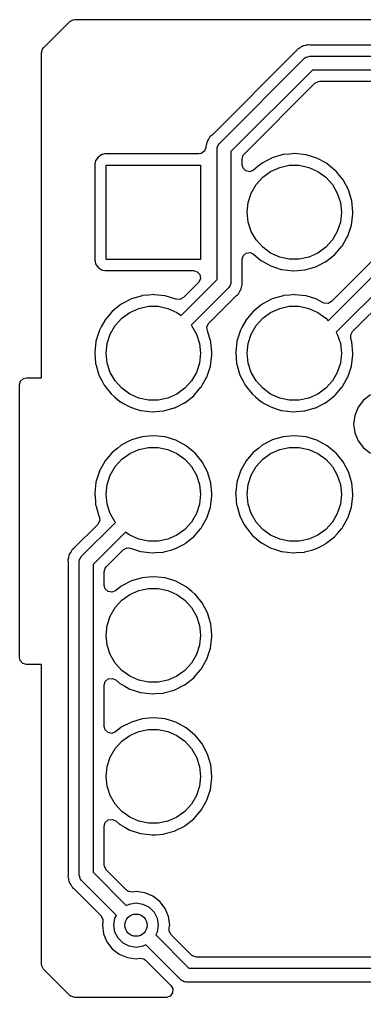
# Model space of a CAD drawing. Extents: x 3.65 to 5.85, y -3.61 to -2.4.
# Drawn here: x 5.122 to 5.367, y -3.347 to -2.653 of the extents above; entities that cross this region are included whole.
import ezdxf

# ---------------------------------------------------------------- set-up
doc = ezdxf.new("R2010")
doc.units = 0
doc.header["$MEASUREMENT"] = 0
doc.layers.add('BLACK', color=7, linetype='CONTINUOUS')

msp = doc.modelspace()

# ---------------------------------------------------------------- linework, layer by layer
at = {"layer": 'BLACK', "linetype": 'CONTINUOUS'}
for p, q in [((5.13911, -2.67321), (5.15771, -2.6546)), ((5.15771, -2.6546), (5.16017, -2.65326)), ((5.16017, -2.65326), (5.16122, -2.65315)), ((5.16122, -2.65315), (5.83139, -2.65315)), ((5.13765, -2.67671), (5.13844, -2.67403)), ((5.13844, -2.67403), (5.13911, -2.67321)), ((5.31815, -2.67554), (5.25859, -2.7351)), ((5.31844, -2.67522), (5.31815, -2.67554)), ((5.31911, -2.67442), (5.31844, -2.67522)), ((5.31939, -2.67409), (5.31911, -2.67442)), ((5.31977, -2.67387), (5.31939, -2.67409)), ((5.32068, -2.67334), (5.31977, -2.67387)), ((5.32104, -2.67311), (5.32068, -2.67334)), ((5.3219, -2.67251), (5.32104, -2.67311)), ((5.32226, -2.67226), (5.3219, -2.67251)), ((5.32268, -2.67215), (5.32226, -2.67226)), ((5.3228, -2.67209), (5.32268, -2.67215)), ((5.32293, -2.67204), (5.3228, -2.67209)), ((5.32331, -2.67183), (5.32293, -2.67204)), ((5.32463, -2.67159), (5.32331, -2.67183)), ((5.32477, -2.67157), (5.32463, -2.67159)), ((5.32519, -2.67148), (5.32477, -2.67157)), ((5.32662, -2.67109), (5.32519, -2.67148)), ((5.32705, -2.67113), (5.32662, -2.67109)), ((5.3281, -2.67122), (5.32705, -2.67113)), ((5.32705, -2.67113), (5.32705, -2.67113)), ((5.32853, -2.67124), (5.3281, -2.67122)), ((5.4884, -2.67124), (5.32853, -2.67124)), ((5.13765, -2.90722), (5.13765, -2.67671)), ((5.26362, -2.74123), (5.32428, -2.68058)), ((5.32428, -2.68058), (5.32498, -2.68005)), ((5.32498, -2.68005), (5.3251, -2.67991)), ((5.3251, -2.67991), (5.3252, -2.67988)), ((5.3252, -2.67988), (5.32541, -2.67973)), ((5.32541, -2.67973), (5.32659, -2.67948)), ((5.32659, -2.67948), (5.32776, -2.67913)), ((5.32776, -2.67913), (5.48917, -2.67913)), ((5.32979, -2.68898), (5.27202, -2.74675)), ((5.48713, -2.68898), (5.32979, -2.68898)), ((5.33161, -2.69832), (5.33406, -2.69698)), ((5.33406, -2.69698), (5.33512, -2.69687)), ((5.33512, -2.69687), (5.48181, -2.69687)), ((5.28137, -2.74857), (5.33161, -2.69832)), ((5.25615, -2.738), (5.2553, -2.73921)), ((5.25639, -2.73763), (5.25615, -2.738)), ((5.25691, -2.73673), (5.25639, -2.73763)), ((5.25713, -2.73635), (5.25691, -2.73673)), ((5.25827, -2.7354), (5.25713, -2.73635)), ((5.25859, -2.7351), (5.25827, -2.7354)), ((5.25416, -2.74393), (5.25317, -2.74648)), ((5.25452, -2.74215), (5.25413, -2.74358)), ((5.25413, -2.74358), (5.25416, -2.74393)), ((5.25461, -2.74172), (5.25452, -2.74215)), ((5.25464, -2.74159), (5.25461, -2.74172)), ((5.25487, -2.74026), (5.25464, -2.74159)), ((5.25509, -2.73989), (5.25487, -2.74026)), ((5.25513, -2.73976), (5.25509, -2.73989)), ((5.25519, -2.73963), (5.25513, -2.73976)), ((5.2553, -2.73921), (5.25519, -2.73963)), ((5.26218, -2.74471), (5.2623, -2.74385)), ((5.26218, -2.83756), (5.26218, -2.74471)), ((5.26229, -2.74367), (5.26234, -2.74357)), ((5.2623, -2.74385), (5.26229, -2.74367)), ((5.26234, -2.74357), (5.26238, -2.74332)), ((5.26238, -2.74332), (5.26304, -2.7423)), ((5.26304, -2.7423), (5.26362, -2.74123)), ((5.17777, -2.75061), (5.17603, -2.75322)), ((5.18038, -2.74886), (5.17777, -2.75061)), ((5.18086, -2.74877), (5.18038, -2.74886)), ((5.18245, -2.74845), (5.18086, -2.74877)), ((5.18086, -2.74877), (5.18086, -2.74877)), ((5.18269, -2.74841), (5.18245, -2.74845)), ((5.24924, -2.74841), (5.18269, -2.74841)), ((5.2509, -2.74812), (5.24924, -2.74841)), ((5.25317, -2.74648), (5.2509, -2.74812)), ((5.27202, -2.74675), (5.27202, -2.8396)), ((5.27991, -2.75208), (5.2807, -2.74939)), ((5.27991, -2.7561), (5.27991, -2.75208)), ((5.2807, -2.74939), (5.28137, -2.74857)), ((5.30136, -2.75123), (5.29417, -2.75499)), ((5.30914, -2.74894), (5.30136, -2.75123)), ((5.30938, -2.74892), (5.30914, -2.74894)), ((5.3138, -2.74852), (5.30938, -2.74892)), ((5.30938, -2.74892), (5.30938, -2.74892)), ((5.31722, -2.74821), (5.3138, -2.74852)), ((5.31746, -2.74823), (5.31722, -2.74821)), ((5.32504, -2.74903), (5.31746, -2.74823)), ((5.31746, -2.74823), (5.31746, -2.74823)), ((5.32529, -2.74905), (5.32504, -2.74903)), ((5.32504, -2.74903), (5.32504, -2.74903)), ((5.33303, -2.75145), (5.32529, -2.74905)), ((5.34017, -2.75531), (5.33303, -2.75145)), ((5.17603, -2.75322), (5.17557, -2.75552)), ((5.17557, -2.75552), (5.17557, -2.82401)), ((5.18346, -2.82323), (5.18346, -2.7563)), ((5.18346, -2.7563), (5.25039, -2.7563)), ((5.25039, -2.7563), (5.25039, -2.82323)), ((5.2806, -2.75863), (5.27991, -2.7561)), ((5.28265, -2.76053), (5.2806, -2.75863)), ((5.29145, -2.75718), (5.28798, -2.75997)), ((5.29417, -2.75499), (5.29145, -2.75718)), ((5.3002, -2.76078), (5.30659, -2.75794)), ((5.30659, -2.75794), (5.31343, -2.75648)), ((5.31343, -2.75648), (5.32043, -2.75648)), ((5.32043, -2.75648), (5.32727, -2.75794)), ((5.32727, -2.75794), (5.33366, -2.76078)), ((5.34036, -2.75546), (5.34017, -2.75531)), ((5.34036, -2.75547), (5.34036, -2.75546)), ((5.34592, -2.76007), (5.34036, -2.75547)), ((5.2854, -2.76103), (5.28265, -2.76053)), ((5.28798, -2.75997), (5.2854, -2.76103)), ((5.28986, -2.77009), (5.29454, -2.76489)), ((5.29454, -2.76489), (5.3002, -2.76078)), ((5.33366, -2.76078), (5.33932, -2.76489)), ((5.33932, -2.76489), (5.344, -2.77009)), ((5.34642, -2.76048), (5.34592, -2.76007)), ((5.34657, -2.76067), (5.34642, -2.76048)), ((5.34812, -2.76257), (5.34657, -2.76067)), ((5.34657, -2.76067), (5.34657, -2.76067)), ((5.35154, -2.76677), (5.34812, -2.76257)), ((5.28636, -2.77615), (5.28986, -2.77009)), ((5.344, -2.77009), (5.3475, -2.77615)), ((5.35535, -2.77393), (5.35154, -2.76677)), ((5.2842, -2.78281), (5.28636, -2.77615)), ((5.3475, -2.77615), (5.34966, -2.78281)), ((5.3577, -2.78169), (5.35535, -2.77393)), ((5.28346, -2.78976), (5.2842, -2.78281)), ((5.34093, -2.86668), (5.42467, -2.78294)), ((5.34966, -2.78281), (5.35039, -2.78976)), ((5.35849, -2.78976), (5.3577, -2.78169)), ((5.2842, -2.79672), (5.28346, -2.78976)), ((5.43019, -2.79134), (5.34672, -2.8748)), ((5.35039, -2.78976), (5.34966, -2.79672)), ((5.35745, -2.79897), (5.35847, -2.79092)), ((5.35847, -2.79092), (5.35849, -2.78976)), ((5.28636, -2.80338), (5.2842, -2.79672)), ((5.34966, -2.79672), (5.3475, -2.80338)), ((5.35489, -2.80667), (5.35745, -2.79897)), ((5.35824, -2.87445), (5.432, -2.80069)), ((5.28986, -2.80943), (5.28636, -2.80338)), ((5.3475, -2.80338), (5.344, -2.80943)), ((5.35401, -2.80822), (5.35489, -2.80667)), ((5.29454, -2.81463), (5.28986, -2.80943)), ((5.3002, -2.81874), (5.29454, -2.81463)), ((5.33932, -2.81463), (5.33366, -2.81874)), ((5.344, -2.80943), (5.33932, -2.81463)), ((5.3472, -2.81799), (5.35073, -2.8139)), ((5.35073, -2.8139), (5.35089, -2.81372)), ((5.35073, -2.8139), (5.35073, -2.8139)), ((5.35089, -2.81372), (5.35105, -2.81343)), ((5.35105, -2.81343), (5.35401, -2.80822)), ((5.27991, -2.82331), (5.2807, -2.82063)), ((5.2807, -2.82063), (5.28281, -2.81879)), ((5.28281, -2.81879), (5.28558, -2.8184)), ((5.28558, -2.8184), (5.28809, -2.81953)), ((5.28809, -2.81953), (5.29321, -2.82389)), ((5.30659, -2.82159), (5.3002, -2.81874)), ((5.31343, -2.82305), (5.30659, -2.82159)), ((5.32727, -2.82159), (5.32043, -2.82305)), ((5.33366, -2.81874), (5.32727, -2.82159)), ((5.3392, -2.82485), (5.34559, -2.81986)), ((5.38062, -2.81582), (5.34341, -2.85303)), ((5.34559, -2.81986), (5.3472, -2.81799)), ((5.17557, -2.82401), (5.17562, -2.82424)), ((5.17562, -2.82424), (5.17576, -2.82496)), ((5.17576, -2.82496), (5.17603, -2.82631)), ((5.17603, -2.82631), (5.17777, -2.82892)), ((5.17777, -2.82892), (5.18038, -2.83066)), ((5.25039, -2.82323), (5.18346, -2.82323)), ((5.27991, -2.83882), (5.27991, -2.82331)), ((5.29321, -2.82389), (5.29342, -2.82401)), ((5.29342, -2.82401), (5.29342, -2.82401)), ((5.29342, -2.82401), (5.29509, -2.82494)), ((5.29509, -2.82494), (5.30029, -2.82785)), ((5.30029, -2.82785), (5.30359, -2.82892)), ((5.30359, -2.82892), (5.30777, -2.83028)), ((5.32043, -2.82305), (5.31343, -2.82305)), ((5.32438, -2.83063), (5.33132, -2.82869)), ((5.33132, -2.82869), (5.33196, -2.82851)), ((5.33196, -2.82851), (5.33217, -2.8284)), ((5.33217, -2.8284), (5.33898, -2.82496)), ((5.33217, -2.8284), (5.33217, -2.8284)), ((5.33898, -2.82496), (5.3392, -2.82485)), ((5.18038, -2.83066), (5.18086, -2.83076)), ((5.18086, -2.83076), (5.18086, -2.83076)), ((5.18086, -2.83076), (5.18245, -2.83107)), ((5.18245, -2.83107), (5.18269, -2.83112)), ((5.18269, -2.83112), (5.24547, -2.83112)), ((5.24547, -2.83112), (5.24815, -2.83191)), ((5.24815, -2.83191), (5.24998, -2.83402)), ((5.24998, -2.83402), (5.25038, -2.83679)), ((5.30777, -2.83028), (5.30777, -2.83028)), ((5.30777, -2.83028), (5.30801, -2.83035)), ((5.30801, -2.83035), (5.31606, -2.83131)), ((5.31606, -2.83131), (5.3163, -2.83129)), ((5.3163, -2.83129), (5.31916, -2.83107)), ((5.3163, -2.83129), (5.3163, -2.83129)), ((5.31916, -2.83107), (5.32415, -2.83069)), ((5.32415, -2.83069), (5.32438, -2.83063)), ((5.32438, -2.83063), (5.32438, -2.83063)), ((5.23672, -2.86301), (5.26218, -2.83756)), ((5.24898, -2.83959), (5.23825, -2.85032)), ((5.24922, -2.83933), (5.24898, -2.83959)), ((5.25038, -2.83679), (5.24922, -2.83933)), ((5.27116, -2.84201), (5.27058, -2.84308)), ((5.27182, -2.84099), (5.27116, -2.84201)), ((5.27185, -2.84074), (5.27182, -2.84099)), ((5.27191, -2.84064), (5.27185, -2.84074)), ((5.27202, -2.8396), (5.27189, -2.84046)), ((5.27189, -2.84046), (5.27191, -2.84064)), ((5.27933, -2.84405), (5.27958, -2.84258)), ((5.27958, -2.84258), (5.27968, -2.84216)), ((5.27968, -2.84216), (5.28006, -2.84073)), ((5.27993, -2.83925), (5.27991, -2.83882)), ((5.27997, -2.8397), (5.27993, -2.83925)), ((5.28006, -2.84073), (5.27997, -2.8397)), ((5.20914, -2.84894), (5.20136, -2.85123)), ((5.20938, -2.84892), (5.20914, -2.84894)), ((5.2138, -2.84852), (5.20938, -2.84892)), ((5.20938, -2.84892), (5.20938, -2.84892)), ((5.21722, -2.84821), (5.2138, -2.84852)), ((5.21746, -2.84823), (5.21722, -2.84821)), ((5.22504, -2.84903), (5.21746, -2.84823)), ((5.21746, -2.84823), (5.21746, -2.84823)), ((5.22529, -2.84905), (5.22504, -2.84903)), ((5.22504, -2.84903), (5.22504, -2.84903)), ((5.23283, -2.85139), (5.22529, -2.84905)), ((5.27058, -2.84308), (5.24379, -2.86986)), ((5.25637, -2.86845), (5.27561, -2.84921)), ((5.27561, -2.84921), (5.27593, -2.84891)), ((5.27593, -2.84891), (5.27673, -2.84824)), ((5.27673, -2.84824), (5.27707, -2.84796)), ((5.27707, -2.84796), (5.27728, -2.84758)), ((5.27728, -2.84758), (5.27781, -2.84667)), ((5.27728, -2.84758), (5.27728, -2.84758)), ((5.27781, -2.84667), (5.27804, -2.84631)), ((5.27804, -2.84631), (5.27864, -2.84545)), ((5.27864, -2.84545), (5.27889, -2.84509)), ((5.27889, -2.84509), (5.279, -2.84468)), ((5.279, -2.84468), (5.27906, -2.84455)), ((5.27906, -2.84455), (5.27911, -2.84442)), ((5.27911, -2.84442), (5.27933, -2.84405)), ((5.30914, -2.84894), (5.30136, -2.85123)), ((5.30938, -2.84892), (5.30914, -2.84894)), ((5.3138, -2.84852), (5.30938, -2.84892)), ((5.30938, -2.84892), (5.30938, -2.84892)), ((5.31722, -2.84821), (5.3138, -2.84852)), ((5.31746, -2.84823), (5.31722, -2.84821)), ((5.32504, -2.84903), (5.31746, -2.84823)), ((5.31746, -2.84823), (5.31746, -2.84823)), ((5.32529, -2.84905), (5.32504, -2.84903)), ((5.32504, -2.84903), (5.32504, -2.84903)), ((5.33303, -2.85145), (5.32529, -2.84905)), ((5.19323, -2.85575), (5.18785, -2.86007)), ((5.19398, -2.85514), (5.19323, -2.85575)), ((5.19417, -2.85499), (5.19398, -2.85514)), ((5.19398, -2.85514), (5.19398, -2.85514)), ((5.20136, -2.85123), (5.19417, -2.85499)), ((5.20659, -2.85794), (5.21343, -2.85648)), ((5.21343, -2.85648), (5.22043, -2.85648)), ((5.22043, -2.85648), (5.22727, -2.85794)), ((5.23303, -2.85145), (5.23283, -2.85139)), ((5.23283, -2.85139), (5.23283, -2.85139)), ((5.23305, -2.85141), (5.23303, -2.85145)), ((5.23579, -2.85166), (5.23305, -2.85141)), ((5.23825, -2.85032), (5.23579, -2.85166)), ((5.29323, -2.85575), (5.28785, -2.86007)), ((5.29398, -2.85514), (5.29323, -2.85575)), ((5.29417, -2.85499), (5.29398, -2.85514)), ((5.29398, -2.85514), (5.29398, -2.85514)), ((5.30136, -2.85123), (5.29417, -2.85499)), ((5.30659, -2.85794), (5.31343, -2.85648)), ((5.31343, -2.85648), (5.32043, -2.85648)), ((5.32043, -2.85648), (5.32727, -2.85794)), ((5.33325, -2.85157), (5.33303, -2.85145)), ((5.33754, -2.85389), (5.33325, -2.85157)), ((5.33817, -2.85417), (5.33754, -2.85389)), ((5.34096, -2.85437), (5.33817, -2.85417)), ((5.34341, -2.85303), (5.34096, -2.85437)), ((5.18785, -2.86007), (5.18264, -2.86628)), ((5.19454, -2.86489), (5.2002, -2.86078)), ((5.2002, -2.86078), (5.20659, -2.85794)), ((5.22727, -2.85794), (5.23366, -2.86078)), ((5.23366, -2.86078), (5.23672, -2.86301)), ((5.28785, -2.86007), (5.28264, -2.86628)), ((5.29454, -2.86489), (5.3002, -2.86078)), ((5.3002, -2.86078), (5.30659, -2.85794)), ((5.32727, -2.85794), (5.33366, -2.86078)), ((5.33366, -2.86078), (5.33932, -2.86489)), ((5.18252, -2.8665), (5.18004, -2.87101)), ((5.18264, -2.86628), (5.18252, -2.8665)), ((5.18252, -2.8665), (5.18252, -2.8665)), ((5.18636, -2.87615), (5.18986, -2.87009)), ((5.18986, -2.87009), (5.19454, -2.86489)), ((5.24379, -2.86986), (5.244, -2.87009)), ((5.244, -2.87009), (5.2475, -2.87615)), ((5.255, -2.87106), (5.25637, -2.86845)), ((5.28252, -2.8665), (5.28004, -2.87101)), ((5.28264, -2.86628), (5.28252, -2.8665)), ((5.28252, -2.8665), (5.28252, -2.8665)), ((5.28636, -2.87615), (5.28986, -2.87009)), ((5.28986, -2.87009), (5.29454, -2.86489)), ((5.33932, -2.86489), (5.34093, -2.86668)), ((5.17873, -2.87339), (5.17628, -2.88112)), ((5.18004, -2.87101), (5.17873, -2.87339)), ((5.1842, -2.88281), (5.18636, -2.87615)), ((5.2475, -2.87615), (5.24966, -2.88281)), ((5.25529, -2.87381), (5.255, -2.87106)), ((5.25535, -2.87393), (5.25529, -2.87381)), ((5.2577, -2.88169), (5.25535, -2.87393)), ((5.27873, -2.87339), (5.27628, -2.88112)), ((5.28004, -2.87101), (5.27873, -2.87339)), ((5.2842, -2.88281), (5.28636, -2.87615)), ((5.34672, -2.8748), (5.3475, -2.87615)), ((5.3475, -2.87615), (5.34966, -2.88281)), ((5.35698, -2.87659), (5.35824, -2.87445)), ((5.357, -2.87939), (5.35698, -2.87659)), ((5.17625, -2.88136), (5.1754, -2.88894)), ((5.17628, -2.88112), (5.17625, -2.88136)), ((5.17625, -2.88136), (5.17625, -2.88136)), ((5.18346, -2.88976), (5.1842, -2.88281)), ((5.24966, -2.88281), (5.25039, -2.88976)), ((5.25843, -2.88918), (5.2577, -2.88169)), ((5.27625, -2.88136), (5.2754, -2.88894)), ((5.27628, -2.88112), (5.27625, -2.88136)), ((5.27625, -2.88136), (5.27625, -2.88136)), ((5.28346, -2.88976), (5.2842, -2.88281)), ((5.34966, -2.88281), (5.35039, -2.88976)), ((5.3577, -2.88169), (5.357, -2.87939)), ((5.35849, -2.88976), (5.3577, -2.88169)), ((5.1754, -2.88894), (5.17537, -2.88918)), ((5.17537, -2.88918), (5.1754, -2.88943)), ((5.1754, -2.88943), (5.17601, -2.89671)), ((5.1842, -2.89672), (5.18346, -2.88976)), ((5.25039, -2.88976), (5.24966, -2.89672)), ((5.25745, -2.89897), (5.25847, -2.89092)), ((5.25849, -2.88976), (5.25843, -2.88918)), ((5.25847, -2.89092), (5.25849, -2.88976)), ((5.2754, -2.88894), (5.27537, -2.88918)), ((5.27537, -2.88918), (5.2754, -2.88943)), ((5.2754, -2.88943), (5.27601, -2.89671)), ((5.2842, -2.89672), (5.28346, -2.88976)), ((5.35039, -2.88976), (5.34966, -2.89672)), ((5.35745, -2.89897), (5.35847, -2.89092)), ((5.35847, -2.89092), (5.35849, -2.88976)), ((5.17601, -2.89671), (5.17605, -2.89727)), ((5.17605, -2.89727), (5.17612, -2.8975)), ((5.17612, -2.8975), (5.17789, -2.90367)), ((5.18636, -2.90338), (5.1842, -2.89672)), ((5.24966, -2.89672), (5.2475, -2.90338)), ((5.27601, -2.89671), (5.27605, -2.89727)), ((5.27605, -2.89727), (5.27612, -2.8975)), ((5.27612, -2.8975), (5.27789, -2.90367)), ((5.28636, -2.90338), (5.2842, -2.89672)), ((5.34966, -2.89672), (5.3475, -2.90338)), ((5.17789, -2.90367), (5.17829, -2.90506)), ((5.17829, -2.90506), (5.1784, -2.90528)), ((5.18986, -2.90943), (5.18636, -2.90338)), ((5.2475, -2.90338), (5.244, -2.90943)), ((5.25489, -2.90667), (5.25745, -2.89897)), ((5.27789, -2.90367), (5.27829, -2.90506)), ((5.27829, -2.90506), (5.2784, -2.90528)), ((5.28986, -2.90943), (5.28636, -2.90338)), ((5.3475, -2.90338), (5.344, -2.90943)), ((5.35489, -2.90667), (5.35745, -2.89897)), ((5.12205, -2.91223), (5.12283, -2.90955)), ((5.12283, -2.90955), (5.12495, -2.90772)), ((5.12495, -2.90772), (5.12701, -2.90727)), ((5.12701, -2.90727), (5.13761, -2.90727)), ((5.13761, -2.90727), (5.13764, -2.90726)), ((5.13761, -2.90727), (5.13761, -2.90727)), ((5.13764, -2.90726), (5.13765, -2.90724)), ((5.13766, -2.90723), (5.13765, -2.90722)), ((5.13765, -2.90724), (5.13766, -2.90723)), ((5.1784, -2.90528), (5.1784, -2.90528)), ((5.1784, -2.90528), (5.18059, -2.90955)), ((5.18059, -2.90955), (5.182, -2.91228)), ((5.19454, -2.91463), (5.18986, -2.90943)), ((5.244, -2.90943), (5.23932, -2.91463)), ((5.25141, -2.9128), (5.25377, -2.90865)), ((5.25377, -2.90865), (5.25489, -2.90667)), ((5.2784, -2.90528), (5.2784, -2.90528)), ((5.2784, -2.90528), (5.28059, -2.90955)), ((5.28059, -2.90955), (5.282, -2.91228)), ((5.29454, -2.91463), (5.28986, -2.90943)), ((5.344, -2.90943), (5.33932, -2.91463)), ((5.35141, -2.9128), (5.35377, -2.90865)), ((5.35377, -2.90865), (5.35489, -2.90667)), ((5.12205, -3.10559), (5.12205, -2.91223)), ((5.182, -2.91228), (5.18703, -2.91863)), ((5.18703, -2.91863), (5.18722, -2.91879)), ((5.18722, -2.91879), (5.18722, -2.91879)), ((5.18722, -2.91879), (5.18934, -2.9206)), ((5.2002, -2.91874), (5.19454, -2.91463)), ((5.20659, -2.92159), (5.2002, -2.91874)), ((5.23366, -2.91874), (5.22727, -2.92159)), ((5.23932, -2.91463), (5.23366, -2.91874)), ((5.24617, -2.91919), (5.25073, -2.9139)), ((5.25073, -2.9139), (5.25089, -2.91372)), ((5.25073, -2.9139), (5.25073, -2.9139)), ((5.25089, -2.91372), (5.25141, -2.9128)), ((5.282, -2.91228), (5.28703, -2.91863)), ((5.28703, -2.91863), (5.28722, -2.91879)), ((5.28722, -2.91879), (5.28722, -2.91879)), ((5.28722, -2.91879), (5.28934, -2.9206)), ((5.3002, -2.91874), (5.29454, -2.91463)), ((5.30659, -2.92159), (5.3002, -2.91874)), ((5.33366, -2.91874), (5.32727, -2.92159)), ((5.33932, -2.91463), (5.33366, -2.91874)), ((5.34617, -2.91919), (5.35073, -2.9139)), ((5.35073, -2.9139), (5.35089, -2.91372)), ((5.35073, -2.9139), (5.35073, -2.9139)), ((5.35089, -2.91372), (5.35141, -2.9128)), ((5.18934, -2.9206), (5.19321, -2.92389)), ((5.19321, -2.92389), (5.19342, -2.92401)), ((5.19342, -2.92401), (5.19342, -2.92401)), ((5.19342, -2.92401), (5.19569, -2.92528)), ((5.19569, -2.92528), (5.20029, -2.92785)), ((5.21343, -2.92305), (5.20659, -2.92159)), ((5.22043, -2.92305), (5.21343, -2.92305)), ((5.22727, -2.92159), (5.22043, -2.92305)), ((5.23217, -2.9284), (5.23898, -2.92496)), ((5.23898, -2.92496), (5.2392, -2.92485)), ((5.2392, -2.92485), (5.24559, -2.91986)), ((5.24559, -2.91986), (5.24617, -2.91919)), ((5.28934, -2.9206), (5.29321, -2.92389)), ((5.29321, -2.92389), (5.29342, -2.92401)), ((5.29342, -2.92401), (5.29342, -2.92401)), ((5.29342, -2.92401), (5.29569, -2.92528)), ((5.29569, -2.92528), (5.30029, -2.92785)), ((5.31343, -2.92305), (5.30659, -2.92159)), ((5.32043, -2.92305), (5.31343, -2.92305)), ((5.32727, -2.92159), (5.32043, -2.92305)), ((5.33217, -2.9284), (5.33898, -2.92496)), ((5.33898, -2.92496), (5.3392, -2.92485)), ((5.3392, -2.92485), (5.34559, -2.91986)), ((5.34559, -2.91986), (5.34617, -2.91919)), ((5.36601, -2.9231), (5.36222, -2.92804)), ((5.37095, -2.91931), (5.36601, -2.9231)), ((5.20029, -2.92785), (5.20403, -2.92906)), ((5.20403, -2.92906), (5.20777, -2.93028)), ((5.20777, -2.93028), (5.20777, -2.93028)), ((5.20777, -2.93028), (5.20801, -2.93035)), ((5.20801, -2.93035), (5.21606, -2.93131)), ((5.21606, -2.93131), (5.2163, -2.93129)), ((5.2163, -2.93129), (5.21851, -2.93112)), ((5.2163, -2.93129), (5.2163, -2.93129)), ((5.21851, -2.93112), (5.22415, -2.93069)), ((5.22415, -2.93069), (5.22438, -2.93063)), ((5.22438, -2.93063), (5.23172, -2.92857)), ((5.22438, -2.93063), (5.22438, -2.93063)), ((5.23172, -2.92857), (5.23196, -2.92851)), ((5.23172, -2.92857), (5.23172, -2.92857)), ((5.23196, -2.92851), (5.23217, -2.9284)), ((5.23217, -2.9284), (5.23217, -2.9284)), ((5.30029, -2.92785), (5.30403, -2.92906)), ((5.30403, -2.92906), (5.30777, -2.93028)), ((5.30777, -2.93028), (5.30777, -2.93028)), ((5.30777, -2.93028), (5.30801, -2.93035)), ((5.30801, -2.93035), (5.31606, -2.93131)), ((5.31606, -2.93131), (5.3163, -2.93129)), ((5.3163, -2.93129), (5.31851, -2.93112)), ((5.3163, -2.93129), (5.3163, -2.93129)), ((5.31851, -2.93112), (5.32415, -2.93069)), ((5.32415, -2.93069), (5.32438, -2.93063)), ((5.32438, -2.93063), (5.33172, -2.92857)), ((5.32438, -2.93063), (5.32438, -2.93063)), ((5.33172, -2.92857), (5.33196, -2.92851)), ((5.33172, -2.92857), (5.33172, -2.92857)), ((5.33196, -2.92851), (5.33217, -2.9284)), ((5.33217, -2.9284), (5.33217, -2.9284)), ((5.36222, -2.92804), (5.35984, -2.93379)), ((5.35984, -2.93379), (5.35903, -2.93996)), ((5.35903, -2.93996), (5.35907, -2.94028)), ((5.35907, -2.94028), (5.35962, -2.94446)), ((5.35962, -2.94446), (5.35984, -2.94613)), ((5.35984, -2.94613), (5.36222, -2.95188)), ((5.20011, -2.95188), (5.19417, -2.95499)), ((5.20115, -2.95134), (5.20011, -2.95188)), ((5.20136, -2.95123), (5.20115, -2.95134)), ((5.20914, -2.94894), (5.20136, -2.95123)), ((5.20938, -2.94892), (5.20914, -2.94894)), ((5.2138, -2.94852), (5.20938, -2.94892)), ((5.20938, -2.94892), (5.20938, -2.94892)), ((5.21722, -2.94821), (5.2138, -2.94852)), ((5.21746, -2.94823), (5.21722, -2.94821)), ((5.22504, -2.94903), (5.21746, -2.94823)), ((5.21746, -2.94823), (5.21746, -2.94823)), ((5.22529, -2.94905), (5.22504, -2.94903)), ((5.22504, -2.94903), (5.22504, -2.94903)), ((5.23303, -2.95145), (5.22529, -2.94905)), ((5.24017, -2.95531), (5.23303, -2.95145)), ((5.30011, -2.95188), (5.29417, -2.95499)), ((5.30115, -2.95134), (5.30011, -2.95188)), ((5.30136, -2.95123), (5.30115, -2.95134)), ((5.30914, -2.94894), (5.30136, -2.95123)), ((5.30938, -2.94892), (5.30914, -2.94894)), ((5.3138, -2.94852), (5.30938, -2.94892)), ((5.30938, -2.94892), (5.30938, -2.94892)), ((5.31722, -2.94821), (5.3138, -2.94852)), ((5.31746, -2.94823), (5.31722, -2.94821)), ((5.32504, -2.94903), (5.31746, -2.94823)), ((5.31746, -2.94823), (5.31746, -2.94823)), ((5.32529, -2.94905), (5.32504, -2.94903)), ((5.32504, -2.94903), (5.32504, -2.94903)), ((5.33303, -2.95145), (5.32529, -2.94905)), ((5.34017, -2.95531), (5.33303, -2.95145)), ((5.36222, -2.95188), (5.36601, -2.95682)), ((5.18785, -2.96007), (5.18264, -2.96628)), ((5.19175, -2.95694), (5.18785, -2.96007)), ((5.19398, -2.95514), (5.19175, -2.95694)), ((5.19417, -2.95499), (5.19398, -2.95514)), ((5.19398, -2.95514), (5.19398, -2.95514)), ((5.2002, -2.96078), (5.20659, -2.95794)), ((5.20659, -2.95794), (5.21343, -2.95648)), ((5.21343, -2.95648), (5.22043, -2.95648)), ((5.22043, -2.95648), (5.22727, -2.95794)), ((5.22727, -2.95794), (5.23366, -2.96078)), ((5.24036, -2.95546), (5.24017, -2.95531)), ((5.24574, -2.95992), (5.24036, -2.95546)), ((5.24036, -2.95546), (5.24036, -2.95546)), ((5.24642, -2.96048), (5.24574, -2.95992)), ((5.24657, -2.96067), (5.24642, -2.96048)), ((5.2485, -2.96304), (5.24657, -2.96067)), ((5.24657, -2.96067), (5.24657, -2.96067)), ((5.28785, -2.96007), (5.28264, -2.96628)), ((5.29175, -2.95694), (5.28785, -2.96007)), ((5.29398, -2.95514), (5.29175, -2.95694)), ((5.29417, -2.95499), (5.29398, -2.95514)), ((5.29398, -2.95514), (5.29398, -2.95514)), ((5.3002, -2.96078), (5.30659, -2.95794)), ((5.30659, -2.95794), (5.31343, -2.95648)), ((5.31343, -2.95648), (5.32043, -2.95648)), ((5.32043, -2.95648), (5.32727, -2.95794)), ((5.32727, -2.95794), (5.33366, -2.96078)), ((5.34036, -2.95546), (5.34017, -2.95531)), ((5.34574, -2.95992), (5.34036, -2.95546)), ((5.34036, -2.95546), (5.34036, -2.95546)), ((5.34642, -2.96048), (5.34574, -2.95992)), ((5.34657, -2.96067), (5.34642, -2.96048)), ((5.3485, -2.96304), (5.34657, -2.96067)), ((5.34657, -2.96067), (5.34657, -2.96067)), ((5.36601, -2.95682), (5.37095, -2.96061)), ((5.18252, -2.9665), (5.17885, -2.97318)), ((5.18264, -2.96628), (5.18252, -2.9665)), ((5.18252, -2.9665), (5.18252, -2.9665)), ((5.18986, -2.97009), (5.19454, -2.96489)), ((5.19454, -2.96489), (5.2002, -2.96078)), ((5.23366, -2.96078), (5.23932, -2.96489)), ((5.23932, -2.96489), (5.244, -2.97009)), ((5.25154, -2.96677), (5.2485, -2.96304)), ((5.25535, -2.97393), (5.25154, -2.96677)), ((5.28252, -2.9665), (5.27885, -2.97318)), ((5.28264, -2.96628), (5.28252, -2.9665)), ((5.28252, -2.9665), (5.28252, -2.9665)), ((5.28986, -2.97009), (5.29454, -2.96489)), ((5.29454, -2.96489), (5.3002, -2.96078)), ((5.33366, -2.96078), (5.33932, -2.96489)), ((5.33932, -2.96489), (5.344, -2.97009)), ((5.35154, -2.96677), (5.3485, -2.96304)), ((5.35535, -2.97393), (5.35154, -2.96677)), ((5.17873, -2.97339), (5.17628, -2.98112)), ((5.17885, -2.97318), (5.17873, -2.97339)), ((5.18636, -2.97615), (5.18986, -2.97009)), ((5.244, -2.97009), (5.2475, -2.97615)), ((5.2577, -2.98169), (5.25535, -2.97393)), ((5.27873, -2.97339), (5.27628, -2.98112)), ((5.27885, -2.97318), (5.27873, -2.97339)), ((5.28636, -2.97615), (5.28986, -2.97009)), ((5.344, -2.97009), (5.3475, -2.97615)), ((5.3577, -2.98169), (5.35535, -2.97393)), ((5.17625, -2.98136), (5.17572, -2.9861)), ((5.17628, -2.98112), (5.17625, -2.98136)), ((5.17625, -2.98136), (5.17625, -2.98136)), ((5.1842, -2.98281), (5.18636, -2.97615)), ((5.2475, -2.97615), (5.24966, -2.98281)), ((5.27625, -2.98136), (5.27572, -2.9861)), ((5.27628, -2.98112), (5.27625, -2.98136)), ((5.27625, -2.98136), (5.27625, -2.98136)), ((5.2842, -2.98281), (5.28636, -2.97615)), ((5.3475, -2.97615), (5.34966, -2.98281)), ((5.17572, -2.9861), (5.17537, -2.98918)), ((5.18346, -2.98976), (5.1842, -2.98281)), ((5.24966, -2.98281), (5.25039, -2.98976)), ((5.25843, -2.98918), (5.2577, -2.98169)), ((5.27572, -2.9861), (5.27537, -2.98918)), ((5.28346, -2.98976), (5.2842, -2.98281)), ((5.34966, -2.98281), (5.35039, -2.98976)), ((5.35849, -2.98976), (5.3577, -2.98169)), ((5.17537, -2.98918), (5.1754, -2.98943)), ((5.1754, -2.98943), (5.17583, -2.99457)), ((5.17583, -2.99457), (5.17605, -2.99727)), ((5.1842, -2.99672), (5.18346, -2.98976)), ((5.25039, -2.98976), (5.24966, -2.99672)), ((5.25745, -2.99897), (5.25847, -2.99092)), ((5.25849, -2.98976), (5.25843, -2.98918)), ((5.25847, -2.99092), (5.25849, -2.98976)), ((5.27537, -2.98918), (5.2754, -2.98943)), ((5.2754, -2.98943), (5.27583, -2.99457)), ((5.27583, -2.99457), (5.27605, -2.99727)), ((5.2842, -2.99672), (5.28346, -2.98976)), ((5.35039, -2.98976), (5.34966, -2.99672)), ((5.35745, -2.99897), (5.35847, -2.99092)), ((5.35847, -2.99092), (5.35849, -2.98976)), ((5.17605, -2.99727), (5.17612, -2.9975)), ((5.17612, -2.9975), (5.17808, -3.00432)), ((5.18636, -3.00338), (5.1842, -2.99672)), ((5.24966, -2.99672), (5.2475, -3.00338)), ((5.25489, -3.00667), (5.25745, -2.99897)), ((5.27605, -2.99727), (5.27612, -2.9975)), ((5.27612, -2.9975), (5.27808, -3.00432)), ((5.28636, -3.00338), (5.2842, -2.99672)), ((5.34966, -2.99672), (5.3475, -3.00338)), ((5.35489, -3.00667), (5.35745, -2.99897)), ((5.17893, -3.00804), (5.17789, -3.01063)), ((5.17808, -3.00432), (5.17829, -3.00506)), ((5.17829, -3.00506), (5.1784, -3.00528)), ((5.1784, -3.00528), (5.17841, -3.00529)), ((5.17841, -3.00529), (5.17841, -3.0053)), ((5.17841, -3.0053), (5.17849, -3.0055)), ((5.17849, -3.0055), (5.17845, -3.00552)), ((5.17845, -3.00552), (5.17893, -3.00804)), ((5.18986, -3.00943), (5.18636, -3.00338)), ((5.2475, -3.00338), (5.244, -3.00943)), ((5.25171, -3.01228), (5.25477, -3.00688)), ((5.25477, -3.00688), (5.25489, -3.00667)), ((5.27808, -3.00432), (5.27829, -3.00506)), ((5.27829, -3.00506), (5.2784, -3.00528)), ((5.2784, -3.00528), (5.2784, -3.00528)), ((5.2784, -3.00528), (5.28138, -3.01107)), ((5.28986, -3.00943), (5.28636, -3.00338)), ((5.3475, -3.00338), (5.344, -3.00943)), ((5.35171, -3.01228), (5.35477, -3.00688)), ((5.35477, -3.00688), (5.35489, -3.00667)), ((5.1775, -3.01107), (5.16078, -3.02779)), ((5.16581, -3.03392), (5.19007, -3.00967)), ((5.17789, -3.01063), (5.1775, -3.01107)), ((5.19007, -3.00967), (5.18986, -3.00943)), ((5.23932, -3.01463), (5.23366, -3.01874)), ((5.244, -3.00943), (5.23932, -3.01463)), ((5.24737, -3.01779), (5.25073, -3.0139)), ((5.25073, -3.0139), (5.25089, -3.01372)), ((5.25073, -3.0139), (5.25073, -3.0139)), ((5.25089, -3.01372), (5.25171, -3.01228)), ((5.28138, -3.01107), (5.282, -3.01228)), ((5.282, -3.01228), (5.28703, -3.01863)), ((5.29454, -3.01463), (5.28986, -3.00943)), ((5.3002, -3.01874), (5.29454, -3.01463)), ((5.33932, -3.01463), (5.33366, -3.01874)), ((5.344, -3.00943), (5.33932, -3.01463)), ((5.34737, -3.01779), (5.35073, -3.0139)), ((5.35073, -3.0139), (5.35089, -3.01372)), ((5.35073, -3.0139), (5.35073, -3.0139)), ((5.35089, -3.01372), (5.35171, -3.01228)), ((5.19713, -3.01652), (5.17421, -3.03944)), ((5.2002, -3.01874), (5.19713, -3.01652)), ((5.20659, -3.02159), (5.2002, -3.01874)), ((5.21343, -3.02305), (5.20659, -3.02159)), ((5.22043, -3.02305), (5.21343, -3.02305)), ((5.22727, -3.02159), (5.22043, -3.02305)), ((5.23366, -3.01874), (5.22727, -3.02159)), ((5.23969, -3.02447), (5.2454, -3.02001)), ((5.2454, -3.02001), (5.24559, -3.01986)), ((5.24559, -3.01986), (5.24737, -3.01779)), ((5.28703, -3.01863), (5.29321, -3.02389)), ((5.30659, -3.02159), (5.3002, -3.01874)), ((5.31343, -3.02305), (5.30659, -3.02159)), ((5.32043, -3.02305), (5.31343, -3.02305)), ((5.32727, -3.02159), (5.32043, -3.02305)), ((5.33366, -3.01874), (5.32727, -3.02159)), ((5.33969, -3.02447), (5.3454, -3.02001)), ((5.3454, -3.02001), (5.34559, -3.01986)), ((5.34559, -3.01986), (5.34737, -3.01779)), ((5.15911, -3.02941), (5.15858, -3.03032)), ((5.15932, -3.02904), (5.15911, -3.02941)), ((5.16046, -3.02808), (5.15932, -3.02904)), ((5.16078, -3.02779), (5.16046, -3.02808)), ((5.18356, -3.04126), (5.19563, -3.02918)), ((5.19563, -3.02918), (5.19809, -3.02784)), ((5.19809, -3.02784), (5.20068, -3.02797)), ((5.20068, -3.02797), (5.20777, -3.03028)), ((5.22438, -3.03063), (5.23007, -3.02904)), ((5.23007, -3.02904), (5.23196, -3.02851)), ((5.23196, -3.02851), (5.23217, -3.0284)), ((5.23217, -3.0284), (5.2374, -3.02576)), ((5.23217, -3.0284), (5.23217, -3.0284)), ((5.2374, -3.02576), (5.2392, -3.02485)), ((5.2392, -3.02485), (5.23969, -3.02447)), ((5.29321, -3.02389), (5.29342, -3.02401)), ((5.29342, -3.02401), (5.29342, -3.02401)), ((5.29342, -3.02401), (5.29425, -3.02447)), ((5.29425, -3.02447), (5.30029, -3.02785)), ((5.30029, -3.02785), (5.3031, -3.02876)), ((5.3031, -3.02876), (5.30777, -3.03028)), ((5.32438, -3.03063), (5.33007, -3.02904)), ((5.33007, -3.02904), (5.33196, -3.02851)), ((5.33196, -3.02851), (5.33217, -3.0284)), ((5.33217, -3.0284), (5.3374, -3.02576)), ((5.33217, -3.0284), (5.33217, -3.0284)), ((5.3374, -3.02576), (5.3392, -3.02485)), ((5.3392, -3.02485), (5.33969, -3.02447)), ((5.15671, -3.03483), (5.15633, -3.03627)), ((5.15633, -3.03627), (5.15637, -3.0367)), ((5.15637, -3.0367), (5.15637, -3.0367)), ((5.15637, -3.0367), (5.15646, -3.03775)), ((5.15681, -3.03441), (5.15671, -3.03483)), ((5.15683, -3.03428), (5.15681, -3.03441)), ((5.15706, -3.03295), (5.15683, -3.03428)), ((5.15728, -3.03258), (5.15706, -3.03295)), ((5.15733, -3.03245), (5.15728, -3.03258)), ((5.15739, -3.03232), (5.15733, -3.03245)), ((5.1575, -3.0319), (5.15739, -3.03232)), ((5.15835, -3.03069), (5.1575, -3.0319)), ((5.15858, -3.03032), (5.15835, -3.03069)), ((5.16437, -3.0374), (5.1645, -3.03653)), ((5.16448, -3.03635), (5.16454, -3.03626)), ((5.1645, -3.03653), (5.16448, -3.03635)), ((5.16454, -3.03626), (5.16457, -3.036)), ((5.16457, -3.036), (5.16523, -3.03499)), ((5.16523, -3.03499), (5.16581, -3.03392)), ((5.20777, -3.03028), (5.20777, -3.03028)), ((5.20777, -3.03028), (5.20801, -3.03035)), ((5.20801, -3.03035), (5.21606, -3.03131)), ((5.21606, -3.03131), (5.2163, -3.03129)), ((5.2163, -3.03129), (5.21851, -3.03112)), ((5.2163, -3.03129), (5.2163, -3.03129)), ((5.21851, -3.03112), (5.22415, -3.03069)), ((5.22415, -3.03069), (5.22438, -3.03063)), ((5.22438, -3.03063), (5.22438, -3.03063)), ((5.30777, -3.03028), (5.30777, -3.03028)), ((5.30777, -3.03028), (5.30801, -3.03035)), ((5.30801, -3.03035), (5.31606, -3.03131)), ((5.31606, -3.03131), (5.3163, -3.03129)), ((5.3163, -3.03129), (5.31851, -3.03112)), ((5.3163, -3.03129), (5.3163, -3.03129)), ((5.31851, -3.03112), (5.32415, -3.03069)), ((5.32415, -3.03069), (5.32438, -3.03063)), ((5.32438, -3.03063), (5.32438, -3.03063)), ((5.15646, -3.03775), (5.15648, -3.03818)), ((5.15648, -3.03818), (5.15648, -3.25907)), ((5.16437, -3.25984), (5.16437, -3.0374)), ((5.17421, -3.03944), (5.17421, -3.2578)), ((5.18211, -3.04476), (5.18289, -3.04208)), ((5.18289, -3.04208), (5.18356, -3.04126)), ((5.18211, -3.05434), (5.18211, -3.04476)), ((5.20914, -3.04894), (5.20136, -3.05123)), ((5.20938, -3.04892), (5.20914, -3.04894)), ((5.2138, -3.04852), (5.20938, -3.04892)), ((5.20938, -3.04892), (5.20938, -3.04892)), ((5.21722, -3.04821), (5.2138, -3.04852)), ((5.21746, -3.04823), (5.21722, -3.04821)), ((5.22504, -3.04903), (5.21746, -3.04823)), ((5.21746, -3.04823), (5.21746, -3.04823)), ((5.22529, -3.04905), (5.22504, -3.04903)), ((5.22504, -3.04903), (5.22504, -3.04903)), ((5.23303, -3.05145), (5.22529, -3.04905)), ((5.1828, -3.05686), (5.18211, -3.05434)), ((5.18484, -3.05877), (5.1828, -3.05686)), ((5.19398, -3.05514), (5.19018, -3.0582)), ((5.19417, -3.05499), (5.19398, -3.05514)), ((5.19398, -3.05514), (5.19398, -3.05514)), ((5.20136, -3.05123), (5.19417, -3.05499)), ((5.20659, -3.05794), (5.21343, -3.05648)), ((5.21343, -3.05648), (5.22043, -3.05648)), ((5.22043, -3.05648), (5.22727, -3.05794)), ((5.24017, -3.05531), (5.23303, -3.05145)), ((5.24036, -3.05546), (5.24017, -3.05531)), ((5.24416, -3.05861), (5.24036, -3.05546)), ((5.24036, -3.05546), (5.24036, -3.05546)), ((5.18759, -3.05927), (5.18484, -3.05877)), ((5.19018, -3.0582), (5.18759, -3.05927)), ((5.19454, -3.06489), (5.2002, -3.06078)), ((5.2002, -3.06078), (5.20659, -3.05794)), ((5.22727, -3.05794), (5.23366, -3.06078)), ((5.23366, -3.06078), (5.23932, -3.06489)), ((5.24642, -3.06048), (5.24416, -3.05861)), ((5.24657, -3.06067), (5.24642, -3.06048)), ((5.24751, -3.06182), (5.24657, -3.06067)), ((5.24657, -3.06067), (5.24657, -3.06067)), ((5.25154, -3.06677), (5.24751, -3.06182)), ((5.18636, -3.07615), (5.18986, -3.07009)), ((5.18986, -3.07009), (5.19454, -3.06489)), ((5.23932, -3.06489), (5.244, -3.07009)), ((5.244, -3.07009), (5.2475, -3.07615)), ((5.25535, -3.07393), (5.25154, -3.06677)), ((5.1842, -3.08281), (5.18636, -3.07615)), ((5.2475, -3.07615), (5.24966, -3.08281)), ((5.2577, -3.08169), (5.25535, -3.07393)), ((5.18346, -3.08976), (5.1842, -3.08281)), ((5.24966, -3.08281), (5.25039, -3.08976)), ((5.25845, -3.08935), (5.2577, -3.08169)), ((5.1842, -3.09672), (5.18346, -3.08976)), ((5.25039, -3.08976), (5.24966, -3.09672)), ((5.25745, -3.09897), (5.25847, -3.09092)), ((5.25849, -3.08976), (5.25845, -3.08935)), ((5.25847, -3.09092), (5.25849, -3.08976)), ((5.18636, -3.10338), (5.1842, -3.09672)), ((5.24966, -3.09672), (5.2475, -3.10338)), ((5.25489, -3.10667), (5.25745, -3.09897)), ((5.1225, -3.10765), (5.12205, -3.10559)), ((5.18986, -3.10943), (5.18636, -3.10338)), ((5.2475, -3.10338), (5.244, -3.10943)), ((5.12433, -3.10976), (5.1225, -3.10765)), ((5.12701, -3.11055), (5.12433, -3.10976)), ((5.13761, -3.11055), (5.12701, -3.11055)), ((5.13762, -3.11055), (5.13761, -3.11054)), ((5.13761, -3.11054), (5.13761, -3.11055)), ((5.13764, -3.11056), (5.13762, -3.11055)), ((5.13766, -3.11059), (5.13764, -3.11056)), ((5.13765, -3.32295), (5.13765, -3.11059)), ((5.13765, -3.11059), (5.13766, -3.11059)), ((5.19454, -3.11463), (5.18986, -3.10943)), ((5.244, -3.10943), (5.23932, -3.11463)), ((5.25089, -3.11372), (5.25489, -3.10667)), ((5.2002, -3.11874), (5.19454, -3.11463)), ((5.20659, -3.12159), (5.2002, -3.11874)), ((5.23366, -3.11874), (5.22727, -3.12159)), ((5.23932, -3.11463), (5.23366, -3.11874)), ((5.2392, -3.12485), (5.24559, -3.11986)), ((5.24559, -3.11986), (5.24735, -3.11782)), ((5.24735, -3.11782), (5.25073, -3.1139)), ((5.25073, -3.1139), (5.25089, -3.11372)), ((5.25073, -3.1139), (5.25073, -3.1139)), ((5.18211, -3.12517), (5.18289, -3.12249)), ((5.18211, -3.15434), (5.18211, -3.12517)), ((5.18289, -3.12249), (5.18501, -3.12066)), ((5.18501, -3.12066), (5.18777, -3.12026)), ((5.18777, -3.12026), (5.19028, -3.1214)), ((5.19028, -3.1214), (5.19321, -3.12389)), ((5.19321, -3.12389), (5.19342, -3.12401)), ((5.19342, -3.12401), (5.19342, -3.12401)), ((5.19342, -3.12401), (5.19675, -3.12587)), ((5.19675, -3.12587), (5.20029, -3.12785)), ((5.21343, -3.12305), (5.20659, -3.12159)), ((5.22043, -3.12305), (5.21343, -3.12305)), ((5.22727, -3.12159), (5.22043, -3.12305)), ((5.23217, -3.1284), (5.23898, -3.12496)), ((5.23898, -3.12496), (5.2392, -3.12485)), ((5.20029, -3.12785), (5.20403, -3.12906)), ((5.20403, -3.12906), (5.20777, -3.13028)), ((5.20777, -3.13028), (5.20777, -3.13028)), ((5.20777, -3.13028), (5.20801, -3.13035)), ((5.20801, -3.13035), (5.21606, -3.13131)), ((5.21606, -3.13131), (5.2163, -3.13129)), ((5.2163, -3.13129), (5.21851, -3.13112)), ((5.2163, -3.13129), (5.2163, -3.13129)), ((5.21851, -3.13112), (5.22415, -3.13069)), ((5.22415, -3.13069), (5.22438, -3.13063)), ((5.22438, -3.13063), (5.23172, -3.12857)), ((5.22438, -3.13063), (5.22438, -3.13063)), ((5.23172, -3.12857), (5.23196, -3.12851)), ((5.23172, -3.12857), (5.23172, -3.12857)), ((5.23196, -3.12851), (5.23217, -3.1284)), ((5.23217, -3.1284), (5.23217, -3.1284)), ((5.1828, -3.15686), (5.18211, -3.15434)), ((5.20136, -3.15123), (5.19417, -3.15499)), ((5.20914, -3.14894), (5.20136, -3.15123)), ((5.20938, -3.14892), (5.20914, -3.14894)), ((5.2138, -3.14852), (5.20938, -3.14892)), ((5.20938, -3.14892), (5.20938, -3.14892)), ((5.21722, -3.14821), (5.2138, -3.14852)), ((5.21746, -3.14823), (5.21722, -3.14821)), ((5.22504, -3.14903), (5.21746, -3.14823)), ((5.21746, -3.14823), (5.21746, -3.14823)), ((5.22529, -3.14905), (5.22504, -3.14903)), ((5.22504, -3.14903), (5.22504, -3.14903)), ((5.23303, -3.15145), (5.22529, -3.14905)), ((5.24017, -3.15531), (5.23303, -3.15145)), ((5.18484, -3.15877), (5.1828, -3.15686)), ((5.18759, -3.15927), (5.18484, -3.15877)), ((5.19018, -3.1582), (5.18759, -3.15927)), ((5.19398, -3.15514), (5.19018, -3.1582)), ((5.19417, -3.15499), (5.19398, -3.15514)), ((5.19398, -3.15514), (5.19398, -3.15514)), ((5.19454, -3.16489), (5.2002, -3.16078)), ((5.2002, -3.16078), (5.20659, -3.15794)), ((5.20659, -3.15794), (5.21343, -3.15648)), ((5.21343, -3.15648), (5.22043, -3.15648)), ((5.22043, -3.15648), (5.22727, -3.15794)), ((5.22727, -3.15794), (5.23366, -3.16078)), ((5.23366, -3.16078), (5.23932, -3.16489)), ((5.24036, -3.15546), (5.24017, -3.15531)), ((5.24623, -3.16033), (5.24036, -3.15546)), ((5.24036, -3.15546), (5.24036, -3.15546)), ((5.24642, -3.16048), (5.24623, -3.16033)), ((5.24657, -3.16067), (5.24642, -3.16048)), ((5.24866, -3.16322), (5.24657, -3.16067)), ((5.24657, -3.16067), (5.24657, -3.16067)), ((5.18986, -3.17009), (5.19454, -3.16489)), ((5.23932, -3.16489), (5.244, -3.17009)), ((5.25154, -3.16677), (5.24866, -3.16322)), ((5.25535, -3.17393), (5.25154, -3.16677)), ((5.18636, -3.17615), (5.18986, -3.17009)), ((5.244, -3.17009), (5.2475, -3.17615)), ((5.2577, -3.18169), (5.25535, -3.17393)), ((5.1842, -3.18281), (5.18636, -3.17615)), ((5.2475, -3.17615), (5.24966, -3.18281)), ((5.25849, -3.18976), (5.2577, -3.18169)), ((5.18346, -3.18976), (5.1842, -3.18281)), ((5.24966, -3.18281), (5.25039, -3.18976)), ((5.1842, -3.19672), (5.18346, -3.18976)), ((5.25039, -3.18976), (5.24966, -3.19672)), ((5.25745, -3.19897), (5.25847, -3.19092)), ((5.25847, -3.19092), (5.25849, -3.18976)), ((5.18636, -3.20338), (5.1842, -3.19672)), ((5.24966, -3.19672), (5.2475, -3.20338)), ((5.25489, -3.20667), (5.25745, -3.19897)), ((5.18986, -3.20943), (5.18636, -3.20338)), ((5.19454, -3.21463), (5.18986, -3.20943)), ((5.244, -3.20943), (5.23932, -3.21463)), ((5.2475, -3.20338), (5.244, -3.20943)), ((5.25089, -3.21372), (5.25489, -3.20667)), ((5.2002, -3.21874), (5.19454, -3.21463)), ((5.23932, -3.21463), (5.23366, -3.21874)), ((5.24559, -3.21986), (5.25089, -3.21372)), ((5.18211, -3.22517), (5.18289, -3.22249)), ((5.18289, -3.22249), (5.18501, -3.22066)), ((5.18501, -3.22066), (5.18777, -3.22026)), ((5.18777, -3.22026), (5.19028, -3.2214)), ((5.19028, -3.2214), (5.19321, -3.22389)), ((5.19321, -3.22389), (5.19342, -3.22401)), ((5.19342, -3.22401), (5.19342, -3.22401)), ((5.19342, -3.22401), (5.19675, -3.22587)), ((5.20659, -3.22159), (5.2002, -3.21874)), ((5.21343, -3.22305), (5.20659, -3.22159)), ((5.22043, -3.22305), (5.21343, -3.22305)), ((5.22727, -3.22159), (5.22043, -3.22305)), ((5.23366, -3.21874), (5.22727, -3.22159)), ((5.2392, -3.22485), (5.24559, -3.21986)), ((5.18211, -3.25248), (5.18211, -3.22517)), ((5.19675, -3.22587), (5.20029, -3.22785)), ((5.20029, -3.22785), (5.20403, -3.22906)), ((5.20403, -3.22906), (5.20777, -3.23028)), ((5.20777, -3.23028), (5.20777, -3.23028)), ((5.20777, -3.23028), (5.20801, -3.23035)), ((5.20801, -3.23035), (5.21606, -3.23131)), ((5.21851, -3.23112), (5.22415, -3.23069)), ((5.22415, -3.23069), (5.22438, -3.23063)), ((5.22438, -3.23063), (5.23172, -3.22857)), ((5.22438, -3.23063), (5.22438, -3.23063)), ((5.23172, -3.22857), (5.23196, -3.22851)), ((5.23172, -3.22857), (5.23172, -3.22857)), ((5.23196, -3.22851), (5.23217, -3.2284)), ((5.23217, -3.2284), (5.23898, -3.22496)), ((5.23217, -3.2284), (5.23217, -3.2284)), ((5.23898, -3.22496), (5.2392, -3.22485)), ((5.21606, -3.23131), (5.2163, -3.23129)), ((5.2163, -3.23129), (5.21851, -3.23112)), ((5.2163, -3.23129), (5.2163, -3.23129)), ((5.17421, -3.2578), (5.19777, -3.28136)), ((5.18222, -3.25353), (5.18211, -3.25248)), ((5.18356, -3.25599), (5.18222, -3.25353)), ((5.19794, -3.27037), (5.18356, -3.25599)), ((5.15646, -3.2595), (5.15633, -3.26098)), ((5.15633, -3.26098), (5.15644, -3.2614)), ((5.15644, -3.2614), (5.15671, -3.26241)), ((5.15648, -3.25907), (5.15646, -3.2595)), ((5.15671, -3.26241), (5.15681, -3.26283)), ((5.15681, -3.26283), (5.15706, -3.26429)), ((5.15706, -3.26429), (5.15728, -3.26467)), ((5.15728, -3.26467), (5.15733, -3.2648)), ((5.15733, -3.2648), (5.15739, -3.26492)), ((5.15739, -3.26492), (5.1575, -3.26534)), ((5.1575, -3.26534), (5.15775, -3.2657)), ((5.15775, -3.2657), (5.15835, -3.26656)), ((5.16471, -3.26101), (5.16437, -3.25984)), ((5.16497, -3.26219), (5.16471, -3.26101)), ((5.16512, -3.26239), (5.16497, -3.26219)), ((5.16515, -3.2625), (5.16512, -3.26239)), ((5.16529, -3.26262), (5.16515, -3.2625)), ((5.16581, -3.26332), (5.16529, -3.26262)), ((5.19081, -3.28832), (5.16581, -3.26332)), ((5.15835, -3.26656), (5.15858, -3.26692)), ((5.15858, -3.26692), (5.15911, -3.26783)), ((5.15911, -3.26783), (5.15932, -3.26821)), ((5.15932, -3.26821), (5.15966, -3.26849)), ((5.15966, -3.26849), (5.16046, -3.26916)), ((5.16046, -3.26916), (5.16078, -3.26945)), ((5.16078, -3.26945), (5.17981, -3.28849)), ((5.19933, -3.27135), (5.19794, -3.27037)), ((5.20209, -3.27178), (5.19933, -3.27135)), ((5.20472, -3.27143), (5.20209, -3.27178)), ((5.2109, -3.27224), (5.20472, -3.27143)), ((5.21665, -3.27462), (5.2109, -3.27224)), ((5.19986, -3.2803), (5.20472, -3.27953)), ((5.20472, -3.27953), (5.20959, -3.2803)), ((5.22159, -3.27841), (5.21665, -3.27462)), ((5.22538, -3.28335), (5.22159, -3.27841)), ((5.19777, -3.28136), (5.19986, -3.2803)), ((5.20959, -3.2803), (5.21398, -3.28254)), ((5.21398, -3.28254), (5.21746, -3.28602)), ((5.21746, -3.28602), (5.2197, -3.29041)), ((5.22776, -3.2891), (5.22538, -3.28335)), ((5.17981, -3.28849), (5.18115, -3.29094)), ((5.18123, -3.29264), (5.18088, -3.29528)), ((5.18115, -3.29094), (5.18123, -3.29264)), ((5.18898, -3.29528), (5.18975, -3.29041)), ((5.18975, -3.29041), (5.19081, -3.28832)), ((5.2197, -3.29041), (5.22047, -3.29528)), ((5.22857, -3.29528), (5.22776, -3.2891)), ((5.18088, -3.29528), (5.18169, -3.30145)), ((5.18975, -3.30014), (5.18898, -3.29528)), ((5.19198, -3.30453), (5.18975, -3.30014)), ((5.2197, -3.30014), (5.21864, -3.30223)), ((5.22047, -3.29528), (5.2197, -3.30014)), ((5.22822, -3.29791), (5.22853, -3.2956)), ((5.22829, -3.29961), (5.22822, -3.29791)), ((5.22963, -3.30206), (5.22829, -3.29961)), ((5.22853, -3.2956), (5.22857, -3.29528)), ((5.18169, -3.30145), (5.18407, -3.3072)), ((5.18407, -3.3072), (5.18786, -3.31214)), ((5.19547, -3.30802), (5.19198, -3.30453)), ((5.21864, -3.30223), (5.2422, -3.32579)), ((5.24401, -3.31644), (5.22963, -3.30206)), ((5.18786, -3.31214), (5.1928, -3.31593)), ((5.19986, -3.31025), (5.19547, -3.30802)), ((5.20472, -3.31102), (5.19986, -3.31025)), ((5.20959, -3.31025), (5.20472, -3.31102)), ((5.21168, -3.30919), (5.20959, -3.31025)), ((5.23668, -3.33419), (5.21168, -3.30919)), ((5.1928, -3.31593), (5.19855, -3.31831)), ((5.19855, -3.31831), (5.20472, -3.31912)), ((5.20472, -3.31912), (5.20736, -3.31877)), ((5.20736, -3.31877), (5.21012, -3.31921)), ((5.21012, -3.31921), (5.21151, -3.32019)), ((5.21151, -3.32019), (5.22938, -3.33805)), ((5.24484, -3.31711), (5.24401, -3.31644)), ((5.24752, -3.31789), (5.24484, -3.31711)), ((5.40243, -3.31789), (5.24752, -3.31789)), ((5.13777, -3.32401), (5.13765, -3.32295)), ((5.13911, -3.32646), (5.13777, -3.32401)), ((5.15771, -3.34507), (5.13911, -3.32646)), ((5.2422, -3.32579), (5.52946, -3.32579)), ((5.23774, -3.33477), (5.23668, -3.33419)), ((5.23876, -3.33543), (5.23774, -3.33477)), ((5.22938, -3.33805), (5.23072, -3.3405)), ((5.23072, -3.3405), (5.23052, -3.34329)), ((5.23901, -3.33546), (5.23876, -3.33543)), ((5.23911, -3.33552), (5.23901, -3.33546)), ((5.23929, -3.3355), (5.23911, -3.33552)), ((5.24016, -3.33563), (5.23929, -3.3355)), ((5.5315, -3.33563), (5.24016, -3.33563)), ((5.15854, -3.34573), (5.15771, -3.34507)), ((5.16122, -3.34652), (5.15854, -3.34573)), ((5.22587, -3.34652), (5.16122, -3.34652)), ((5.22622, -3.34651), (5.22587, -3.34652)), ((5.22884, -3.34553), (5.22622, -3.34651)), ((5.23052, -3.34329), (5.22884, -3.34553))]:
    msp.add_line(p, q, dxfattribs=at)
at = {"layer": 'BLACK'}
msp.add_circle((5.20472, -3.29528), 0.00787, dxfattribs=at)

doc.saveas('drawing.dxf')
